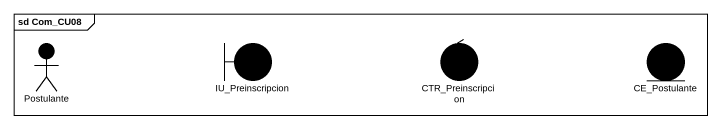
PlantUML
@startuml
mainframe sd Com_CU08
actor Postulante #000000
boundary IU_Preinscripcion #000000
control CTR_Preinscripcion #000000
entity CE_Postulante #000000
@enduml
